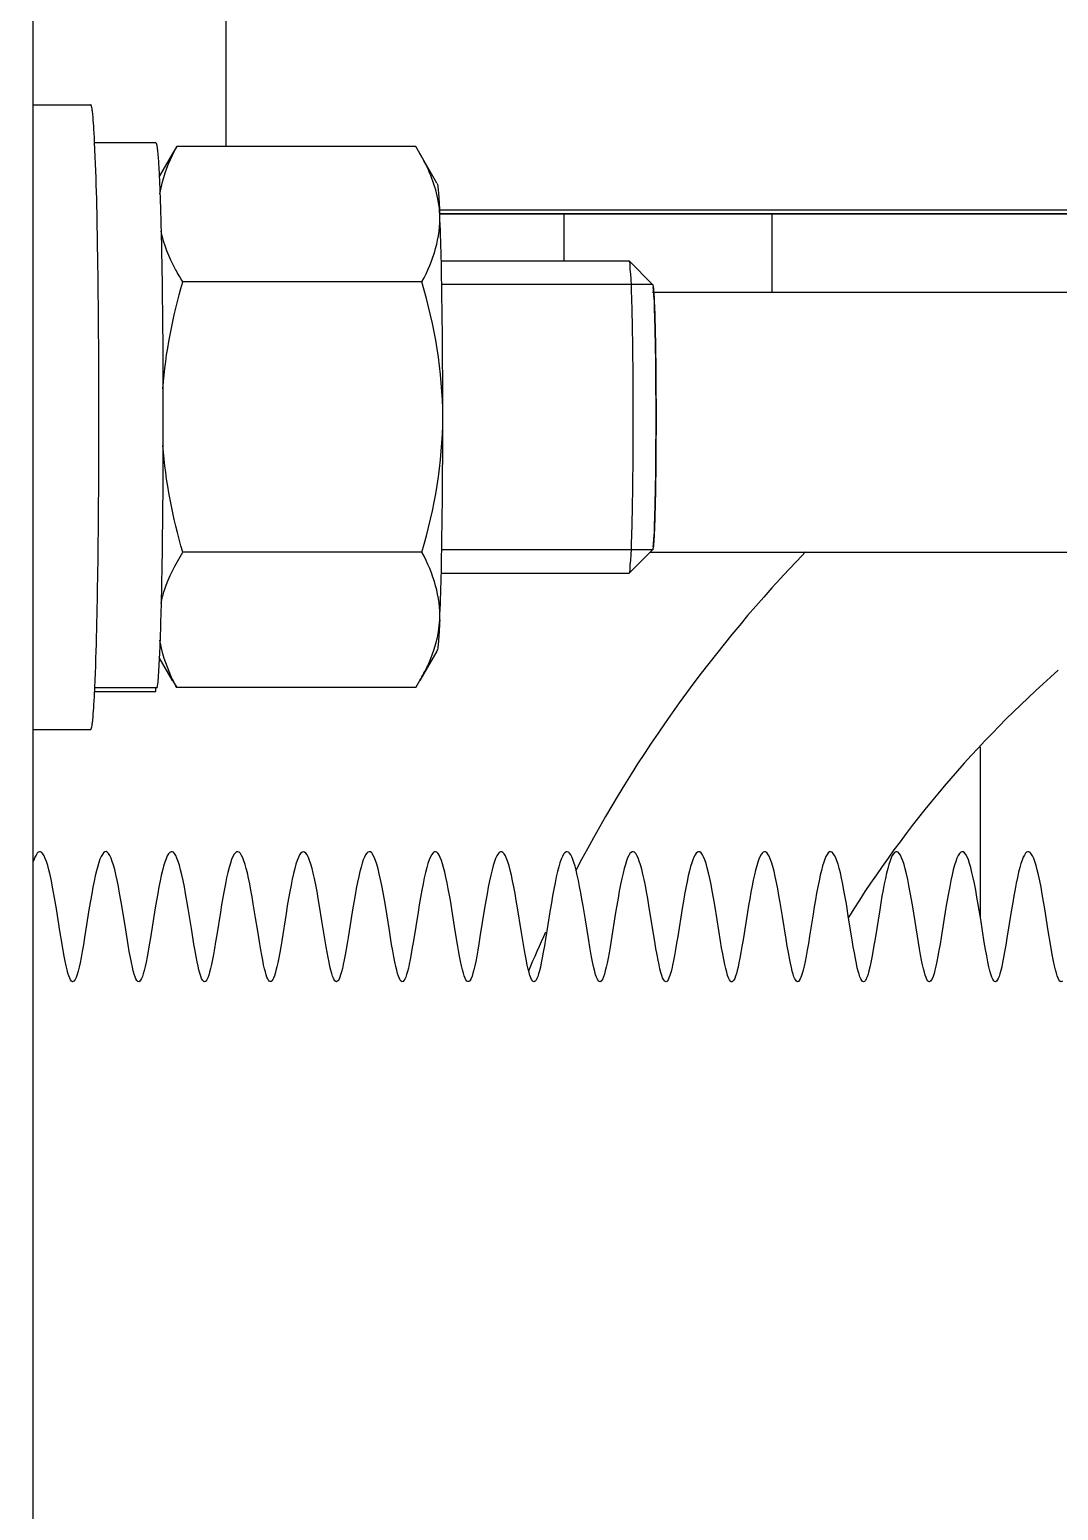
# Model space of a CAD drawing. Extents: x 59521 to 184406, y -1257 to 56672.
# Drawn here: x 73746.7 to 73786.2, y 10317.3 to 10374.2 of the extents above; entities that cross this region are included whole.
import ezdxf

# ---------------------------------------------------------------- set-up
doc = ezdxf.new("R2010")
doc.units = 0
doc.header["$MEASUREMENT"] = 0
doc.layers.get('0').update_dxf_attribs({"linetype": 'CONTINUOUS'})
doc.layers.add('00_BUW_DATUM', color=7, linetype='CONTINUOUS')
doc.layers.add('03-JI-ZHUN-XIAN', color=7, linetype='CONTINUOUS')

# ---------------------------------------------------------------- blocks, each defined once
blk = doc.blocks.new('hu88')
at = {"color": 87, "linetype": 'Continuous'}
for p, q in [((79.509, -1060.053), (79.509, -945.053)), ((45.478, -1026.563), (45.698, -1027.93)), ((50.564, -1026.69), (50.702, -1027.552)), ((43.094, -1027.489), (43.094, -1034.081)), ((50.702, -1027.552), (50.792, -1028.101)), ((70.955, -1027.509), (71.042, -1028.045)), ((63.818, -1040.747), (56.596, -1040.747)), ((55.789, -1041.553), (16.716, -1041.553)), ((55.696, -1041.647), (63.799, -1041.647)), ((55.696, -1051.553), (16.723, -1051.553)), ((51.094, -1051.553), (51.094, -1054.553)), ((55.696, -1051.847), (63.799, -1051.847)), ((63.818, -1052.747), (56.596, -1052.747)), ((59.094, -1052.747), (59.094, -1054.553)), ((63.876, -1054.553), (16.642, -1054.553)), ((63.876, -1054.715), (16.642, -1054.715)), ((72.094, -1364.261), (72.094, -1057.139))]:
    blk.add_line(p, q, dxfattribs=at)
for points in [[(39.943, -1025.075), (39.973, -1025.054), (40.009, -1025.053), (40.044, -1025.077), (40.077, -1025.123), (40.111, -1025.191), (40.144, -1025.278), (40.178, -1025.386), (40.212, -1025.514), (40.247, -1025.664), (40.283, -1025.837), (40.321, -1026.034), (40.36, -1026.254), (40.401, -1026.494)], [(42.078, -1026.722), (42.122, -1026.452), (42.165, -1026.203), (42.205, -1025.984), (42.243, -1025.792), (42.279, -1025.626), (42.313, -1025.483), (42.347, -1025.359), (42.381, -1025.255), (42.414, -1025.172), (42.449, -1025.108)], [(42.449, -1025.108), (42.481, -1025.069), (42.516, -1025.051), (42.551, -1025.057), (42.586, -1025.089), (42.623, -1025.146), (42.659, -1025.23), (42.695, -1025.336), (42.732, -1025.468), (42.77, -1025.628), (42.811, -1025.818), (42.854, -1026.041)], [(44.605, -1026.75), (44.648, -1026.489), (44.69, -1026.247), (44.729, -1026.029), (44.768, -1025.832), (44.805, -1025.653), (44.843, -1025.496), (44.879, -1025.362), (44.914, -1025.252), (44.949, -1025.167), (44.983, -1025.106), (45.018, -1025.067), (45.05, -1025.053)], [(45.05, -1025.053), (45.053, -1025.052), (45.087, -1025.061), (45.12, -1025.091), (45.152, -1025.14), (45.183, -1025.209), (45.216, -1025.3), (45.249, -1025.412), (45.284, -1025.545), (45.319, -1025.7), (45.356, -1025.879), (45.395, -1026.083), (45.436, -1026.313), (45.478, -1026.563)], [(47.146, -1026.7), (47.189, -1026.442), (47.231, -1026.202), (47.271, -1025.983), (47.309, -1025.786), (47.347, -1025.614), (47.382, -1025.468), (47.416, -1025.345), (47.45, -1025.244), (47.484, -1025.163), (47.518, -1025.102), (47.552, -1025.064), (47.587, -1025.05), (47.622, -1025.061), (47.657, -1025.097), (47.692, -1025.157), (47.726, -1025.237), (47.76, -1025.336), (47.793, -1025.452), (47.827, -1025.588), (47.862, -1025.749), (47.9, -1025.937), (47.94, -1026.155), (47.982, -1026.396), (48.026, -1026.658)], [(49.527, -1027.649), (49.662, -1026.802), (49.707, -1026.526), (49.751, -1026.268), (49.793, -1026.033), (49.833, -1025.83), (49.87, -1025.653), (49.907, -1025.498), (49.943, -1025.364), (49.981, -1025.248), (50.019, -1025.158), (50.056, -1025.095), (50.092, -1025.059), (50.127, -1025.051), (50.161, -1025.066), (50.195, -1025.105), (50.229, -1025.165), (50.262, -1025.245), (50.295, -1025.343), (50.327, -1025.459), (50.361, -1025.596), (50.397, -1025.76), (50.435, -1025.951), (50.476, -1026.174), (50.519, -1026.422), (50.564, -1026.69)], [(52.047, -1027.725), (52.218, -1026.66), (52.26, -1026.406), (52.301, -1026.17), (52.339, -1025.961), (52.376, -1025.777), (52.411, -1025.616), (52.444, -1025.478), (52.476, -1025.361), (52.508, -1025.262), (52.541, -1025.18), (52.574, -1025.117), (52.606, -1025.074), (52.623, -1025.061)], [(52.623, -1025.061), (52.639, -1025.053), (52.672, -1025.053), (52.705, -1025.077), (52.74, -1025.126), (52.776, -1025.199), (52.812, -1025.296), (52.848, -1025.416), (52.883, -1025.554), (52.92, -1025.715), (52.958, -1025.904), (52.998, -1026.117), (53.041, -1026.356), (53.083, -1026.612)], [(54.729, -1026.787), (54.771, -1026.531), (54.813, -1026.288), (54.853, -1026.063), (54.892, -1025.861), (54.928, -1025.686), (54.962, -1025.535), (54.996, -1025.406), (55.03, -1025.296), (55.065, -1025.201), (55.101, -1025.127), (55.138, -1025.077), (55.151, -1025.065)], [(55.151, -1025.065), (55.174, -1025.053), (55.208, -1025.055), (55.242, -1025.08), (55.276, -1025.13), (55.31, -1025.201), (55.344, -1025.295), (55.379, -1025.411), (55.414, -1025.545), (55.449, -1025.7), (55.486, -1025.881), (55.526, -1026.089), (55.568, -1026.33), (55.613, -1026.593)], [(57.115, -1027.705), (57.286, -1026.638), (57.327, -1026.392), (57.367, -1026.163), (57.406, -1025.954), (57.443, -1025.769), (57.479, -1025.605), (57.514, -1025.463), (57.548, -1025.342), (57.58, -1025.243), (57.613, -1025.164), (57.645, -1025.107), (57.677, -1025.069), (57.711, -1025.052), (57.746, -1025.059), (57.781, -1025.09), (57.816, -1025.145), (57.85, -1025.221), (57.884, -1025.319), (57.919, -1025.441), (57.955, -1025.585), (57.992, -1025.752), (58.03, -1025.941), (58.069, -1026.15), (58.11, -1026.381), (58.152, -1026.635)], [(59.81, -1026.692), (59.853, -1026.432), (59.895, -1026.191), (59.935, -1025.972), (59.974, -1025.778), (60.01, -1025.611), (60.044, -1025.468), (60.077, -1025.349), (60.11, -1025.25), (60.143, -1025.17), (60.176, -1025.109), (60.215, -1025.066)], [(60.215, -1025.066), (60.246, -1025.052), (60.28, -1025.059), (60.313, -1025.088), (60.345, -1025.137), (60.376, -1025.205), (60.408, -1025.294), (60.441, -1025.404), (60.475, -1025.534), (60.51, -1025.684), (60.545, -1025.852), (60.582, -1026.041), (60.62, -1026.251), (60.66, -1026.484)], [(62.329, -1026.774), (62.373, -1026.51), (62.415, -1026.261), (62.455, -1026.035), (62.494, -1025.833), (62.531, -1025.659), (62.567, -1025.508), (62.602, -1025.377), (62.636, -1025.267), (62.67, -1025.181), (62.703, -1025.116), (62.734, -1025.076)], [(62.734, -1025.076), (62.768, -1025.054), (62.801, -1025.055), (62.835, -1025.078), (62.869, -1025.124), (62.903, -1025.191), (62.936, -1025.277), (62.969, -1025.384), (63.004, -1025.514), (63.039, -1025.667), (63.076, -1025.841), (63.113, -1026.037), (63.152, -1026.25), (63.192, -1026.483)], [(64.709, -1027.727), (64.887, -1026.62), (64.93, -1026.36), (64.972, -1026.123), (65.011, -1025.911), (65.048, -1025.73), (65.083, -1025.574), (65.117, -1025.439), (65.151, -1025.323), (65.185, -1025.225), (65.219, -1025.148), (65.253, -1025.092), (65.288, -1025.059), (65.322, -1025.051), (65.357, -1025.067), (65.391, -1025.108), (65.426, -1025.172), (65.461, -1025.259), (65.496, -1025.366), (65.53, -1025.491), (65.566, -1025.639), (65.603, -1025.814), (65.641, -1026.013), (65.682, -1026.238), (65.724, -1026.483)], [(67.397, -1026.754), (67.435, -1026.52), (67.473, -1026.299), (67.51, -1026.089), (67.547, -1025.895), (67.583, -1025.718), (67.619, -1025.561), (67.652, -1025.428), (67.685, -1025.316), (67.716, -1025.226), (67.747, -1025.155), (67.779, -1025.102), (67.811, -1025.067), (67.842, -1025.053), (67.874, -1025.058), (67.905, -1025.082), (67.935, -1025.124), (67.965, -1025.185), (67.996, -1025.264), (68.028, -1025.366), (68.061, -1025.489), (68.096, -1025.634), (68.132, -1025.8), (68.168, -1025.983), (68.205, -1026.182), (68.242, -1026.395), (68.28, -1026.623)], [(69.783, -1027.672), (69.95, -1026.628), (69.99, -1026.392), (70.028, -1026.17), (70.066, -1025.965), (70.103, -1025.78), (70.138, -1025.618), (70.171, -1025.479), (70.202, -1025.365), (70.232, -1025.271), (70.263, -1025.193), (70.293, -1025.131), (70.326, -1025.085), (70.359, -1025.059), (70.393, -1025.054), (70.427, -1025.072), (70.458, -1025.108), (70.487, -1025.162), (70.516, -1025.231), (70.546, -1025.318), (70.577, -1025.425), (70.609, -1025.552), (70.644, -1025.703), (70.679, -1025.876), (70.716, -1026.068), (70.754, -1026.277), (70.792, -1026.501)], [(72.447, -1026.849), (72.491, -1026.58), (72.533, -1026.331), (72.573, -1026.103), (72.611, -1025.899), (72.648, -1025.718), (72.684, -1025.56), (72.719, -1025.421), (72.755, -1025.3), (72.792, -1025.202), (72.827, -1025.127), (72.862, -1025.078), (72.876, -1025.065)], [(72.876, -1025.065), (72.895, -1025.054), (72.927, -1025.052), (72.96, -1025.073), (72.993, -1025.115), (73.027, -1025.18), (73.061, -1025.267), (73.096, -1025.375), (73.131, -1025.504), (73.165, -1025.65), (73.201, -1025.818), (73.24, -1026.017), (73.28, -1026.241), (73.323, -1026.488)], [(74.998, -1026.736), (75.041, -1026.471), (75.083, -1026.226), (75.124, -1026.004), (75.162, -1025.808), (75.198, -1025.636), (75.234, -1025.486), (75.269, -1025.358), (75.303, -1025.253), (75.337, -1025.17), (75.371, -1025.107), (75.406, -1025.067), (75.442, -1025.05), (75.478, -1025.06), (75.515, -1025.097), (75.551, -1025.159), (75.585, -1025.241), (75.62, -1025.344), (75.654, -1025.469), (75.69, -1025.616), (75.727, -1025.786), (75.766, -1025.984), (75.808, -1026.214), (75.852, -1026.472)], [(77.527, -1026.753), (77.573, -1026.474), (77.618, -1026.214), (77.66, -1025.983), (77.7, -1025.779), (77.738, -1025.606), (77.775, -1025.456), (77.812, -1025.325), (77.849, -1025.218), (77.887, -1025.136), (77.924, -1025.081), (77.93, -1025.075)], [(77.93, -1025.075), (77.96, -1025.054), (77.996, -1025.053), (78.031, -1025.077), (78.064, -1025.123), (78.098, -1025.191), (78.131, -1025.278), (78.164, -1025.386), (78.198, -1025.514), (78.234, -1025.664), (78.27, -1025.837), (78.308, -1026.034), (78.347, -1026.254), (78.388, -1026.494)], [(42.854, -1026.041), (42.9, -1026.295), (42.947, -1026.576)], [(40.401, -1026.494), (40.486, -1027.012), (40.62, -1027.846)], [(40.62, -1027.846), (40.668, -1028.132), (40.717, -1028.413), (40.767, -1028.681), (40.816, -1028.93), (40.865, -1029.154), (40.912, -1029.352), (40.958, -1029.523), (41.004, -1029.669), (41.049, -1029.792), (41.095, -1029.891), (41.14, -1029.966), (41.185, -1030.017), (41.23, -1030.044), (41.274, -1030.048), (41.319, -1030.028), (41.363, -1029.985), (41.406, -1029.92), (41.45, -1029.832), (41.494, -1029.722), (41.538, -1029.59), (41.583, -1029.436), (41.628, -1029.259), (41.674, -1029.059), (41.72, -1028.839), (41.765, -1028.604), (41.811, -1028.354), (41.856, -1028.094), (41.9, -1027.826), (42.078, -1026.722)], [(42.947, -1026.576), (43.086, -1027.439), (43.181, -1028.022)], [(43.181, -1028.022), (43.229, -1028.303), (43.278, -1028.572), (43.326, -1028.821), (43.373, -1029.049), (43.42, -1029.254), (43.466, -1029.436), (43.512, -1029.595), (43.559, -1029.732), (43.606, -1029.848), (43.655, -1029.939), (43.705, -1030.005), (43.756, -1030.042), (43.806, -1030.048), (43.855, -1030.025), (43.902, -1029.976), (43.949, -1029.901), (43.996, -1029.801), (44.043, -1029.676), (44.09, -1029.526), (44.137, -1029.353), (44.184, -1029.16), (44.23, -1028.945), (44.277, -1028.71), (44.325, -1028.457), (44.372, -1028.185), (44.42, -1027.901), (44.605, -1026.75)], [(45.698, -1027.93), (45.745, -1028.209), (45.794, -1028.483), (45.843, -1028.742), (45.891, -1028.978), (45.938, -1029.192), (45.985, -1029.384), (46.032, -1029.552), (46.078, -1029.696), (46.124, -1029.815), (46.169, -1029.909), (46.214, -1029.979), (46.259, -1030.025), (46.304, -1030.047), (46.349, -1030.045), (46.393, -1030.019), (46.438, -1029.971), (46.482, -1029.9), (46.525, -1029.809), (46.569, -1029.695), (46.613, -1029.559), (46.657, -1029.401), (46.701, -1029.222), (46.746, -1029.023), (46.791, -1028.808), (46.835, -1028.578), (46.879, -1028.335), (46.923, -1028.079), (46.968, -1027.811), (47.146, -1026.7)], [(48.026, -1026.658), (48.16, -1027.495), (48.249, -1028.039)], [(53.083, -1026.612), (53.214, -1027.424), (53.306, -1027.994)], [(53.306, -1027.994), (53.354, -1028.275), (53.402, -1028.541), (53.45, -1028.79), (53.497, -1029.022), (53.545, -1029.233), (53.593, -1029.423), (53.641, -1029.589), (53.687, -1029.729), (53.734, -1029.844), (53.781, -1029.933), (53.828, -1029.998), (53.877, -1030.036), (53.927, -1030.046), (53.975, -1030.029), (54.021, -1029.987), (54.065, -1029.924), (54.109, -1029.84), (54.15, -1029.739), (54.192, -1029.617), (54.235, -1029.474), (54.278, -1029.308), (54.324, -1029.115), (54.37, -1028.898), (54.417, -1028.662), (54.463, -1028.408), (54.51, -1028.142), (54.556, -1027.867), (54.729, -1026.787)], [(55.613, -1026.593), (55.747, -1027.43), (55.837, -1027.982)], [(58.152, -1026.635), (58.28, -1027.435), (58.366, -1027.961)], [(58.366, -1027.961), (58.41, -1028.22), (58.454, -1028.471), (58.5, -1028.712), (58.545, -1028.938), (58.59, -1029.146), (58.635, -1029.332), (58.677, -1029.493), (58.719, -1029.632), (58.76, -1029.748), (58.8, -1029.846), (58.841, -1029.926), (58.884, -1029.987), (58.928, -1030.029), (58.974, -1030.048), (59.022, -1030.041), (59.07, -1030.007), (59.117, -1029.947), (59.163, -1029.864), (59.209, -1029.756), (59.255, -1029.624), (59.301, -1029.467), (59.348, -1029.286), (59.396, -1029.08), (59.444, -1028.852), (59.492, -1028.609), (59.538, -1028.352), (59.584, -1028.088), (59.629, -1027.817), (59.81, -1026.692)], [(60.66, -1026.484), (60.748, -1027.024), (60.887, -1027.895)], [(60.887, -1027.895), (60.934, -1028.175), (60.981, -1028.441), (61.028, -1028.692), (61.074, -1028.925), (61.121, -1029.14), (61.167, -1029.336), (61.214, -1029.51), (61.261, -1029.662), (61.308, -1029.79), (61.355, -1029.893), (61.402, -1029.969), (61.449, -1030.021), (61.496, -1030.046), (61.543, -1030.045), (61.59, -1030.018), (61.636, -1029.967), (61.681, -1029.892), (61.727, -1029.791), (61.773, -1029.667), (61.819, -1029.518), (61.866, -1029.345), (61.913, -1029.148), (61.961, -1028.929), (62.009, -1028.687), (62.057, -1028.428), (62.105, -1028.156), (62.152, -1027.877), (62.329, -1026.774)], [(63.192, -1026.483), (63.277, -1027.005), (63.411, -1027.84)], [(65.724, -1026.483), (65.812, -1027.019), (65.954, -1027.905)], [(65.954, -1027.905), (66.004, -1028.201), (66.053, -1028.481), (66.102, -1028.742), (66.15, -1028.979), (66.198, -1029.194), (66.247, -1029.39), (66.295, -1029.563), (66.344, -1029.712), (66.393, -1029.835), (66.442, -1029.931), (66.49, -1029.998), (66.539, -1030.037), (66.587, -1030.048), (66.634, -1030.032), (66.681, -1029.991), (66.727, -1029.926), (66.771, -1029.84), (66.815, -1029.733), (66.858, -1029.607), (66.901, -1029.458), (66.945, -1029.288), (66.99, -1029.096), (67.036, -1028.879), (67.084, -1028.636), (67.132, -1028.373), (67.18, -1028.095), (67.228, -1027.811), (67.397, -1026.754)], [(68.28, -1026.623), (68.402, -1027.386), (68.495, -1027.956)], [(70.792, -1026.501), (70.872, -1026.988), (70.955, -1027.509)], [(71.042, -1028.045), (71.088, -1028.311), (71.134, -1028.568), (71.181, -1028.81), (71.226, -1029.03), (71.271, -1029.229), (71.315, -1029.403), (71.358, -1029.557), (71.401, -1029.692), (71.446, -1029.808), (71.492, -1029.904), (71.539, -1029.978), (71.588, -1030.027), (71.636, -1030.048), (71.683, -1030.042), (71.731, -1030.009), (71.778, -1029.948), (71.826, -1029.861), (71.874, -1029.745), (71.923, -1029.604), (71.972, -1029.436), (72.02, -1029.246), (72.068, -1029.037), (72.116, -1028.808), (72.163, -1028.559), (72.211, -1028.293), (72.26, -1028.011), (72.308, -1027.72), (72.447, -1026.849)], [(73.323, -1026.488), (73.41, -1027.025), (73.545, -1027.865)], [(73.545, -1027.865), (73.593, -1028.153), (73.642, -1028.435), (73.692, -1028.7), (73.74, -1028.944), (73.788, -1029.162), (73.835, -1029.356), (73.882, -1029.528), (73.929, -1029.676), (73.976, -1029.801), (74.022, -1029.9), (74.068, -1029.974), (74.113, -1030.023), (74.158, -1030.046), (74.204, -1030.045), (74.251, -1030.018), (74.298, -1029.964), (74.346, -1029.884), (74.393, -1029.778), (74.441, -1029.649), (74.488, -1029.497), (74.533, -1029.326), (74.579, -1029.135), (74.625, -1028.923), (74.671, -1028.692), (74.717, -1028.44), (74.764, -1028.171), (74.812, -1027.888), (74.998, -1026.736)], [(75.852, -1026.472), (75.945, -1027.041), (76.084, -1027.905)], [(76.616, -1029.993), (76.654, -1030.029), (76.703, -1030.049), (76.751, -1030.04), (76.798, -1030.005), (76.844, -1029.945), (76.889, -1029.862), (76.934, -1029.758), (76.979, -1029.632), (77.023, -1029.485), (77.068, -1029.316), (77.114, -1029.125), (77.159, -1028.913), (77.206, -1028.679), (77.252, -1028.428), (77.298, -1028.164), (77.344, -1027.89), (77.527, -1026.753)], [(78.388, -1026.494), (78.473, -1027.012), (78.607, -1027.846)], [(48.249, -1028.039), (48.294, -1028.303), (48.34, -1028.558), (48.387, -1028.801), (48.433, -1029.027), (48.479, -1029.23), (48.525, -1029.411), (48.568, -1029.566), (48.612, -1029.7), (48.656, -1029.813), (48.701, -1029.907), (48.749, -1029.981), (48.799, -1030.028), (48.849, -1030.048), (48.898, -1030.038), (48.944, -1030.003), (48.989, -1029.945), (49.032, -1029.866), (49.075, -1029.766), (49.118, -1029.644), (49.162, -1029.5), (49.207, -1029.331), (49.253, -1029.14), (49.299, -1028.929), (49.345, -1028.699), (49.391, -1028.452), (49.436, -1028.192), (49.482, -1027.924), (49.527, -1027.649)], [(50.792, -1028.101), (50.838, -1028.365), (50.884, -1028.619), (50.932, -1028.864), (50.98, -1029.092), (51.029, -1029.299), (51.077, -1029.483), (51.124, -1029.64), (51.171, -1029.771), (51.217, -1029.876), (51.262, -1029.955), (51.307, -1030.01), (51.352, -1030.04), (51.397, -1030.047), (51.441, -1030.031), (51.484, -1029.993), (51.527, -1029.934), (51.569, -1029.855), (51.611, -1029.757), (51.652, -1029.64), (51.694, -1029.503), (51.737, -1029.342), (51.781, -1029.159), (51.826, -1028.953), (51.871, -1028.73), (51.916, -1028.491), (51.96, -1028.241), (52.004, -1027.985), (52.047, -1027.725)], [(55.837, -1027.982), (55.882, -1028.249), (55.928, -1028.507), (55.974, -1028.752), (56.02, -1028.978), (56.066, -1029.186), (56.113, -1029.374), (56.159, -1029.542), (56.206, -1029.688), (56.253, -1029.81), (56.3, -1029.907), (56.346, -1029.979), (56.391, -1030.025), (56.436, -1030.047), (56.479, -1030.046), (56.522, -1030.022), (56.566, -1029.974), (56.61, -1029.904), (56.654, -1029.811), (56.698, -1029.696), (56.742, -1029.56), (56.787, -1029.402), (56.832, -1029.22), (56.878, -1029.015), (56.925, -1028.783), (56.974, -1028.53), (57.021, -1028.262), (57.069, -1027.985), (57.115, -1027.705)], [(63.411, -1027.84), (63.456, -1028.111), (63.501, -1028.371), (63.547, -1028.619), (63.592, -1028.852), (63.637, -1029.067), (63.682, -1029.263), (63.726, -1029.436), (63.769, -1029.586), (63.812, -1029.714), (63.854, -1029.821), (63.898, -1029.91), (63.942, -1029.978), (63.988, -1030.025), (64.036, -1030.047), (64.085, -1030.042), (64.135, -1030.008), (64.184, -1029.944), (64.233, -1029.853), (64.281, -1029.737), (64.328, -1029.597), (64.375, -1029.435), (64.422, -1029.252), (64.469, -1029.047), (64.516, -1028.818), (64.564, -1028.567), (64.614, -1028.293), (64.662, -1028.008), (64.709, -1027.727)], [(68.495, -1027.956), (68.544, -1028.246), (68.593, -1028.522), (68.642, -1028.779), (68.69, -1029.011), (68.737, -1029.22), (68.783, -1029.406), (68.829, -1029.57), (68.876, -1029.711), (68.923, -1029.829), (68.971, -1029.925), (69.021, -1029.994), (69.07, -1030.035), (69.12, -1030.048), (69.168, -1030.032), (69.216, -1029.99), (69.262, -1029.921), (69.309, -1029.828), (69.356, -1029.708), (69.403, -1029.564), (69.45, -1029.396), (69.497, -1029.206), (69.544, -1028.996), (69.591, -1028.765), (69.639, -1028.514), (69.687, -1028.245), (69.735, -1027.961), (69.783, -1027.672)], [(76.084, -1027.905), (76.131, -1028.183), (76.179, -1028.454), (76.226, -1028.712), (76.274, -1028.949), (76.321, -1029.165), (76.368, -1029.357), (76.414, -1029.526), (76.461, -1029.674), (76.508, -1029.799), (76.556, -1029.902), (76.604, -1029.979), (76.616, -1029.993)], [(78.607, -1027.846), (78.655, -1028.132), (78.704, -1028.413), (78.754, -1028.681), (78.803, -1028.93), (78.852, -1029.154), (78.899, -1029.352), (78.945, -1029.523), (78.991, -1029.669), (79.036, -1029.792), (79.082, -1029.891), (79.127, -1029.966), (79.172, -1030.017), (79.217, -1030.044), (79.261, -1030.048), (79.306, -1030.028), (79.35, -1029.985), (79.393, -1029.92), (79.437, -1029.832), (79.481, -1029.722), (79.509, -1029.64)]]:
    blk.add_lwpolyline(points, dxfattribs=at)
for radius, start, end in [(52.5, 335.3398, 337.1261), (42.5, 311.2287, 328.0792), (52.5, 315.9263, 332.4616)]:
    blk.add_arc((12.094, -1005.053), radius, start, end, dxfattribs=at)
for points, knots in [([(55.692, -1051.845), (55.69, -1051.834), (55.686, -1051.813), (55.681, -1051.787), (55.677, -1051.766), (55.673, -1051.75), (55.671, -1051.737), (55.669, -1051.727), (55.667, -1051.72), (55.666, -1051.715), (55.666, -1051.712), (55.665, -1051.702), (55.664, -1051.688), (55.663, -1051.671), (55.661, -1051.645), (55.658, -1051.611), (55.655, -1051.571), (55.652, -1051.53), (55.649, -1051.49), (55.646, -1051.449), (55.643, -1051.416), (55.642, -1051.392), (55.641, -1051.379), (55.639, -1051.367), (55.638, -1051.338), (55.637, -1051.297), (55.634, -1051.244), (55.631, -1051.16), (55.626, -1051.054), (55.622, -1050.959), (55.619, -1050.896), (55.618, -1050.87), (55.617, -1050.848), (55.616, -1050.828), (55.615, -1050.793), (55.614, -1050.751), (55.612, -1050.696), (55.61, -1050.626), (55.608, -1050.543), (55.606, -1050.459), (55.603, -1050.376), (55.601, -1050.292), (55.599, -1050.223), (55.597, -1050.167), (55.596, -1050.127), (55.595, -1050.078), (55.594, -1050.011), (55.592, -1049.894), (55.589, -1049.727), (55.586, -1049.56), (55.583, -1049.427), (55.582, -1049.343), (55.58, -1049.285), (55.58, -1049.251), (55.579, -1049.213), (55.579, -1049.166), (55.578, -1049.053), (55.576, -1048.885), (55.573, -1048.659), (55.571, -1048.491), (55.57, -1048.378), (55.569, -1048.304), (55.568, -1048.203), (55.568, -1048.083), (55.567, -1047.922), (55.566, -1047.722), (55.565, -1047.481), (55.563, -1047.241), (55.563, -1046.994), (55.563, -1046.749), (55.563, -1046.544), (55.563, -1046.38), (55.563, -1046.215), (55.565, -1046.02), (55.566, -1045.783), (55.567, -1045.547), (55.568, -1045.228), (55.572, -1044.93), (55.575, -1044.628), (55.577, -1044.459), (55.579, -1044.346), (55.579, -1044.3), (55.58, -1044.261), (55.58, -1044.227), (55.581, -1044.169), (55.583, -1044.085), (55.585, -1043.951), (55.588, -1043.784), (55.591, -1043.616), (55.594, -1043.499), (55.595, -1043.432), (55.596, -1043.383), (55.597, -1043.343), (55.599, -1043.286), (55.601, -1043.217), (55.603, -1043.133), (55.605, -1043.049), (55.608, -1042.965), (55.61, -1042.881), (55.612, -1042.812), (55.613, -1042.756), (55.615, -1042.714), (55.616, -1042.678), (55.617, -1042.658), (55.617, -1042.637), (55.619, -1042.61), (55.621, -1042.546), (55.625, -1042.451), (55.63, -1042.345), (55.634, -1042.26), (55.636, -1042.207), (55.638, -1042.165), (55.639, -1042.136), (55.64, -1042.124), (55.641, -1042.11), (55.643, -1042.087), (55.645, -1042.052), (55.648, -1042.012), (55.651, -1041.971), (55.654, -1041.93), (55.657, -1041.889), (55.66, -1041.855), (55.662, -1041.828), (55.663, -1041.811), (55.664, -1041.797), (55.665, -1041.786), (55.666, -1041.784), (55.667, -1041.778), (55.668, -1041.771), (55.67, -1041.76), (55.673, -1041.747), (55.676, -1041.731), (55.681, -1041.709), (55.686, -1041.682), (55.69, -1041.66), (55.692, -1041.649)], [0, 0, 0, 0, 0.015625, 0.03125, 0.039062, 0.046875, 0.054688, 0.058594, 0.0625, 0.064453, 0.066406, 0.068359, 0.070312, 0.074219, 0.078125, 0.085938, 0.09375, 0.101562, 0.109375, 0.117188, 0.125, 0.128906, 0.130859, 0.132812, 0.136719, 0.140625, 0.148438, 0.15625, 0.171875, 0.1875, 0.191406, 0.195312, 0.197266, 0.199219, 0.203125, 0.207031, 0.210938, 0.21875, 0.226562, 0.234375, 0.242188, 0.25, 0.257812, 0.261719, 0.265625, 0.269531, 0.273438, 0.28125, 0.296875, 0.3125, 0.320312, 0.328125, 0.332031, 0.333984, 0.335938, 0.339844, 0.34375, 0.359375, 0.375, 0.390625, 0.394531, 0.398438, 0.40625, 0.414062, 0.421875, 0.4375, 0.453125, 0.46875, 0.484375, 0.5, 0.515625, 0.523438, 0.53125, 0.546875, 0.5625, 0.578125, 0.59375, 0.625, 0.640625, 0.65625, 0.660156, 0.664062, 0.666016, 0.667969, 0.671875, 0.679688, 0.6875, 0.703125, 0.71875, 0.726562, 0.730469, 0.734375, 0.738281, 0.742188, 0.75, 0.757812, 0.765625, 0.773438, 0.78125, 0.789062, 0.792969, 0.796875, 0.800781, 0.802734, 0.804688, 0.808594, 0.8125, 0.828125, 0.84375, 0.851562, 0.859375, 0.863281, 0.867188, 0.869141, 0.871094, 0.875, 0.882812, 0.890625, 0.898438, 0.90625, 0.914062, 0.921875, 0.925781, 0.929688, 0.931641, 0.933594, 0.935547, 0.9375, 0.941406, 0.945312, 0.953125, 0.960938, 0.96875, 0.984375, 1, 1, 1, 1]), ([(79.64, -1065.053), (79.606, -1065.053), (79.627, -1064.853), (79.57, -1064.639), (79.569, -1064.146), (79.531, -1063.264), (79.517, -1061.865), (79.509, -1060.691), (79.509, -1060.053)], [0, 0, 0, 0, 0.019866, 0.076925, 0.169336, 0.29362, 0.617708, 1, 1, 1, 1])]:
    blk.add_open_spline(points, degree=3, knots=knots, dxfattribs=at)
at = {"layer": '00_BUW_DATUM', "color": 87, "linetype": 'Continuous'}
for p, q in [((79.509, -1034.747), (77.289, -1034.747)), ((63.983, -1037.756), (64.638, -1036.62)), ((64.797, -1036.355), (64.638, -1036.62)), ((64.797, -1036.355), (73.986, -1036.355)), ((74.145, -1036.62), (73.986, -1036.355)), ((74.145, -1036.62), (74.656, -1037.507)), ((77.132, -1036.357), (74.742, -1036.357)), ((74.79, -1036.197), (74.79, -1036.357)), ((77.139, -1036.197), (74.79, -1036.197)), ((56.592, -1040.749), (55.693, -1041.649)), ((56.596, -1040.747), (56.592, -1040.749)), ((64.561, -1041.551), (73.75, -1041.551)), ((56.592, -1052.745), (55.693, -1051.845)), ((64.561, -1051.943), (73.75, -1051.943)), ((56.592, -1052.745), (56.596, -1052.747)), ((63.983, -1055.738), (64.638, -1056.874)), ((74.145, -1056.874), (74.656, -1055.987)), ((64.638, -1056.874), (64.797, -1057.139)), ((64.797, -1057.139), (73.986, -1057.139)), ((73.986, -1057.139), (74.145, -1056.874)), ((77.139, -1057.297), (74.79, -1057.297)), ((79.509, -1058.747), (77.289, -1058.747))]:
    blk.add_line(p, q, dxfattribs=at)
blk.add_arc((130.587, -1038.776), 53.511, 177.2363, 177.4063, dxfattribs=at)
for points, knots in [([(77.289, -1034.747), (77.279, -1034.747), (77.261, -1034.788), (77.247, -1034.851), (77.227, -1034.97), (77.2, -1035.211), (77.169, -1035.627), (77.149, -1035.987), (77.139, -1036.196)], [0, 0, 0, 0, 0.020643, 0.06975, 0.149444, 0.259833, 0.571351, 1, 1, 1, 1]), ([(64.638, -1036.62), (64.53, -1036.807), (64.146, -1037.532), (63.903, -1038.347), (63.876, -1038.953)], [0, 0, 0, 0, 0.262787, 1, 1, 1, 1]), ([(73.986, -1036.355), (74.064, -1036.501), (74.35, -1037.077), (74.557, -1037.698), (74.629, -1038.17)], [0, 0, 0, 0, 0.25842, 1, 1, 1, 1]), ([(74.562, -1040.745), (74.58, -1039.785), (74.606, -1038.509), (74.679, -1037.047), (74.714, -1036.543), (74.742, -1036.357)], [0, 0, 0, 0, 0.655826, 0.871389, 1, 1, 1, 1]), ([(77.132, -1036.355), (77.064, -1037.841), (76.998, -1041.36), (76.96, -1046.894), (77.002, -1052.388), (77.069, -1055.852), (77.139, -1057.298)], [0, 0, 0, 0, 0.21313, 0.503964, 0.79267, 1, 1, 1, 1]), ([(63.876, -1038.953), (63.883, -1038.792), (63.898, -1038.511), (63.92, -1038.148), (63.95, -1037.913), (63.963, -1037.79), (63.983, -1037.756)], [0, 0, 0, 0, 0.400405, 0.702889, 0.903344, 1, 1, 1, 1]), ([(63.876, -1038.953), (63.826, -1040.05), (63.776, -1042.648), (63.758, -1045.247), (63.758, -1046.747)], [0, 0, 0, 0, 0.422727, 1, 1, 1, 1]), ([(63.876, -1038.953), (63.856, -1039.393), (63.978, -1040.307), (64.344, -1041.142), (64.561, -1041.551)], [0, 0, 0, 0, 0.487638, 1, 1, 1, 1]), ([(74.588, -1039.602), (74.553, -1039.769), (74.366, -1040.455), (74.035, -1041.093), (73.75, -1041.551)], [0, 0, 0, 0, 0.240363, 1, 1, 1, 1]), ([(56.592, -1040.749), (56.558, -1040.783), (56.57, -1040.975), (56.516, -1041.31), (56.507, -1041.878), (56.479, -1042.611), (56.463, -1043.504), (56.444, -1044.899), (56.436, -1046.747), (56.444, -1048.595), (56.463, -1049.99), (56.479, -1050.883), (56.507, -1051.616), (56.516, -1052.184), (56.57, -1052.518), (56.558, -1052.711), (56.592, -1052.745)], [0, 0, 0, 0, 0.012059, 0.042076, 0.089063, 0.151295, 0.22647, 0.311801, 0.5, 0.688199, 0.77353, 0.848705, 0.910937, 0.957924, 0.987941, 1, 1, 1, 1]), ([(74.562, -1052.748), (74.526, -1050.748), (74.501, -1046.747), (74.526, -1042.746), (74.562, -1040.745)], [0, 0, 0, 0, 0.499999, 1, 1, 1, 1]), ([(55.693, -1041.649), (55.664, -1041.678), (55.674, -1041.841), (55.629, -1042.125), (55.621, -1042.608), (55.587, -1043.52), (55.57, -1044.921), (55.559, -1046.747), (55.57, -1048.572), (55.587, -1049.974), (55.621, -1050.886), (55.629, -1051.368), (55.674, -1051.653), (55.664, -1051.816), (55.693, -1051.845)], [0, 0, 0, 0, 0.012059, 0.042076, 0.089063, 0.151295, 0.311801, 0.5, 0.688199, 0.848705, 0.910937, 0.957924, 0.987941, 1, 1, 1, 1]), ([(63.758, -1046.747), (63.758, -1048.247), (63.776, -1050.845), (63.826, -1053.444), (63.876, -1054.541)], [0, 0, 0, 0, 0.577273, 1, 1, 1, 1]), ([(64.561, -1051.943), (64.344, -1052.352), (63.978, -1053.186), (63.856, -1054.101), (63.876, -1054.541)], [0, 0, 0, 0, 0.512362, 1, 1, 1, 1]), ([(73.75, -1051.943), (73.848, -1052.1), (74.205, -1052.711), (74.481, -1053.379), (74.588, -1053.891)], [0, 0, 0, 0, 0.260982, 1, 1, 1, 1]), ([(74.79, -1057.297), (74.761, -1057.26), (74.741, -1057.161), (74.725, -1056.975), (74.698, -1056.737), (74.682, -1056.453), (74.659, -1056.073), (74.639, -1055.599), (74.618, -1055.029), (74.601, -1054.459), (74.581, -1053.699), (74.569, -1053.128), (74.562, -1052.748)], [0, 0, 0, 0, 0.03087, 0.062357, 0.124727, 0.187305, 0.249798, 0.374838, 0.499867, 0.624901, 0.749934, 1, 1, 1, 1]), ([(63.983, -1055.738), (63.963, -1055.704), (63.95, -1055.581), (63.92, -1055.346), (63.898, -1054.982), (63.883, -1054.702), (63.876, -1054.541)], [0, 0, 0, 0, 0.096656, 0.297111, 0.599595, 1, 1, 1, 1]), ([(63.876, -1054.541), (63.884, -1054.739), (63.985, -1055.559), (64.326, -1056.332), (64.638, -1056.874)], [0, 0, 0, 0, 0.240735, 1, 1, 1, 1]), ([(74.629, -1055.323), (74.606, -1055.478), (74.473, -1056.11), (74.215, -1056.709), (73.986, -1057.139)], [0, 0, 0, 0, 0.243092, 1, 1, 1, 1]), ([(77.139, -1057.298), (77.149, -1057.507), (77.169, -1057.867), (77.2, -1058.283), (77.227, -1058.523), (77.247, -1058.643), (77.261, -1058.706), (77.279, -1058.747), (77.289, -1058.747)], [0, 0, 0, 0, 0.428649, 0.740167, 0.850556, 0.93025, 0.979357, 1, 1, 1, 1])]:
    blk.add_open_spline(points, degree=3, knots=knots, dxfattribs=at)
for points in [[(64.561, -1041.551), (64.075, -1043.235), (63.758, -1044.994), (63.758, -1046.747)], [(73.75, -1041.551), (74.136, -1042.888), (74.419, -1044.267), (74.516, -1045.655)], [(63.758, -1046.747), (63.758, -1048.5), (64.075, -1050.259), (64.561, -1051.943)], [(74.516, -1047.838), (74.419, -1049.227), (74.136, -1050.606), (73.75, -1051.943)]]:
    blk.add_open_spline(points, degree=3, dxfattribs=at)
at = {"layer": '03-JI-ZHUN-XIAN', "color": 87, "linetype": 'Continuous'}
blk.add_line((16.642, -1054.553), (63.876, -1054.553), dxfattribs=at)

msp = doc.modelspace()

# ---------------------------------------------------------------- block references
at = {"rotation": 180}
msp.add_blockref('hu88', (73826.333, 9312.606), dxfattribs=at)

doc.saveas('drawing.dxf')
